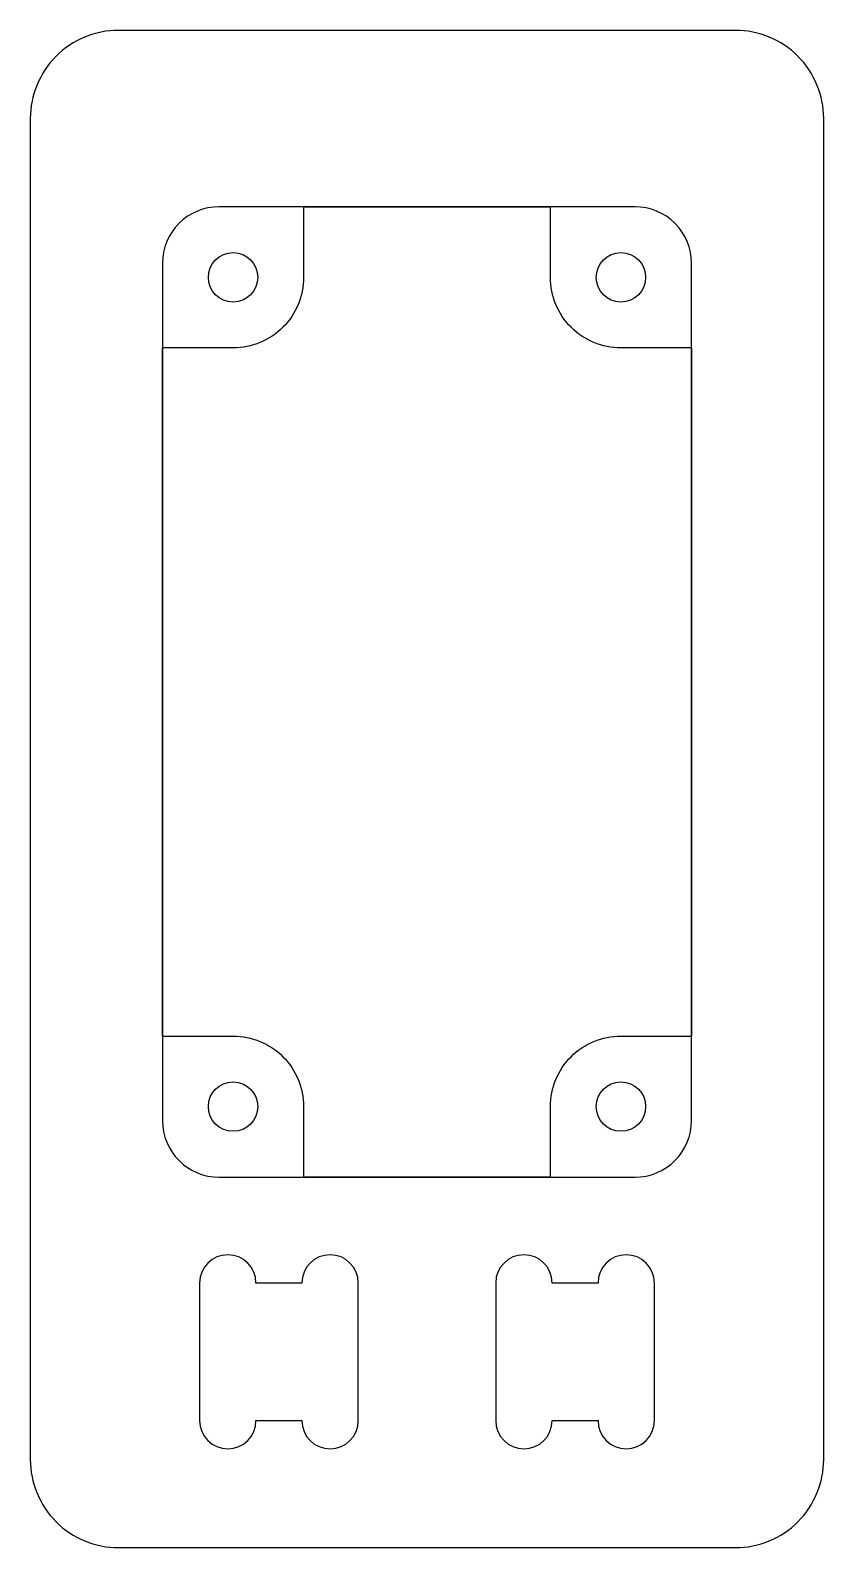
# Model space of a CAD drawing. Extents: x -15 to 30, y -45 to 41.
import ezdxf

# ---------------------------------------------------------------- set-up
doc = ezdxf.new("R2010")
doc.units = 0
doc.layers.get('0').update_dxf_attribs({"linetype": 'CONTINUOUS'})
doc.layers.add('LAYER_01', color=1, linetype='CONTINUOUS')

msp = doc.modelspace()

# ---------------------------------------------------------------- linework, layer by layer
at = {"color": 7, "linetype": 'CONTINUOUS'}
for points in [[(-10, 41, 0.414214), (-15, 36), (-15, -40, 0.414214), (-10, -45), (25, -45, 0.414214), (30, -40), (30, 36, 0.414214), (25, 41), (-10, 41)], [(-4.3, 31, 0.414214), (-7.5, 27.8), (-7.5, -20.8, 0.414214), (-4.3, -24), (19.3, -24, 0.414214), (22.5, -20.8), (22.5, 27.8, 0.414214), (19.3, 31), (-4.3, 31)], [(0.4, -37.8, 1), (3.6, -37.8), (3.6, -30, 1), (0.4, -30), (-2.2, -30, 1), (-5.4, -30), (-5.4, -37.8, 1), (-2.2, -37.8), (0.4, -37.8)], [(17.2, -37.8, 1), (20.4, -37.8), (20.4, -30, 1), (17.2, -30), (14.6, -30, 1), (11.4, -30), (11.4, -37.8, 1), (14.6, -37.8), (17.2, -37.8)]]:
    msp.add_lwpolyline(points, format="xyb", dxfattribs=at)
for centre in [(-3.5, 27), (18.5, 27), (-3.5, -20), (18.5, -20)]:
    msp.add_circle(centre, 1.4, dxfattribs=at)
at = {"layer": 'LAYER_01'}
for p, q in [((0.5, 31), (14.5, 31)), ((-7.5, -16), (-7.5, 23)), ((22.5, 23), (22.5, -16)), ((14.5, -24), (0.5, -24))]:
    msp.add_line(p, q, dxfattribs=at)
at = {"layer": 'LAYER_01', "color": 7, "linetype": 'CONTINUOUS'}
for points in [[(0.5, 31), (0.5, 27, -0.414214), (-3.5, 23), (-7.5, 23)], [(22.5, 23), (18.5, 23, -0.414214), (14.5, 27), (14.5, 31)], [(-7.5, -16), (-3.5, -16, -0.414214), (0.5, -20), (0.5, -24)], [(14.5, -24), (14.5, -20, -0.414214), (18.5, -16), (22.5, -16)]]:
    msp.add_lwpolyline(points, format="xyb", dxfattribs=at)

doc.saveas('drawing.dxf')
